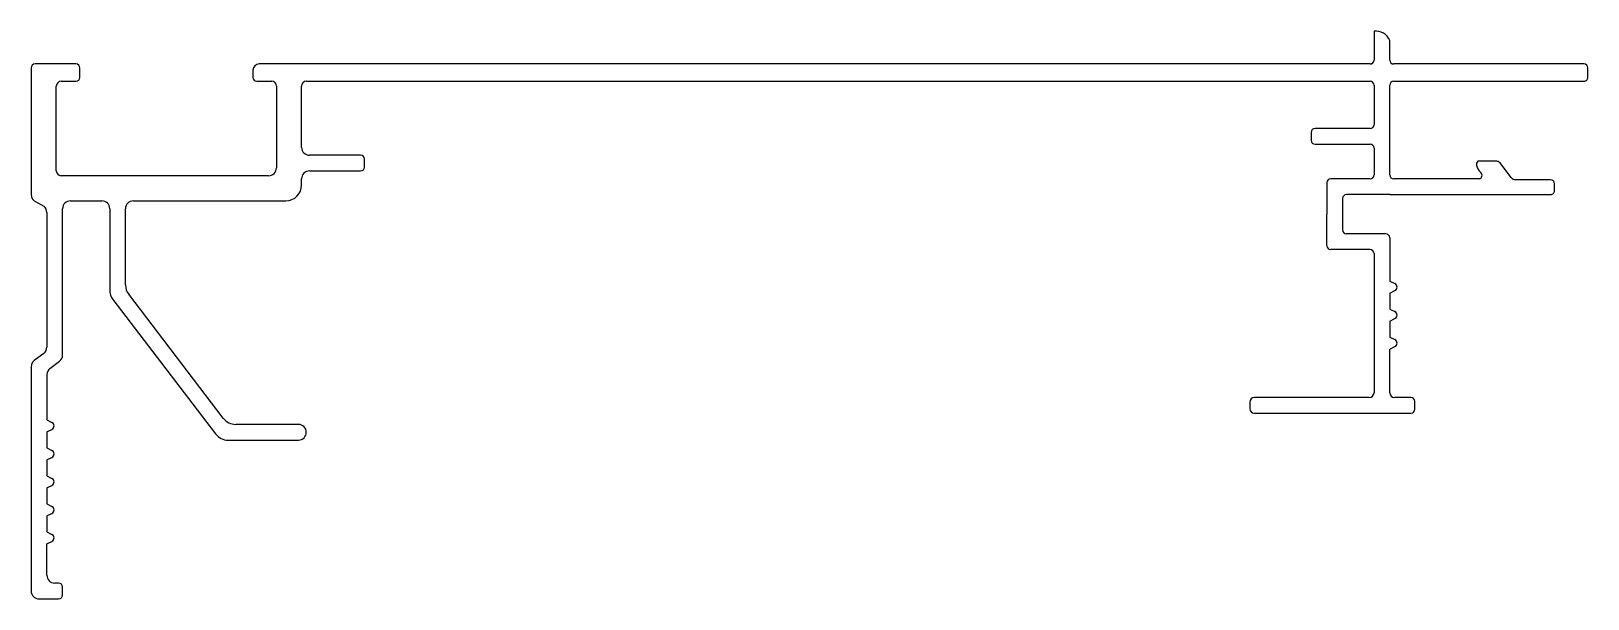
# Model space of a CAD drawing. Extents: x 693.3 to 792.3, y 554 to 590.1.
import ezdxf

# ---------------------------------------------------------------- set-up
doc = ezdxf.new("R2010")
doc.units = 0
doc.layers.get('0').update_dxf_attribs({"linetype": 'CONTINUOUS'})

msp = doc.modelspace()

# ---------------------------------------------------------------- linework, layer by layer
for p, q in [((778.745, 590.12), (778.745, 588.292)), ((779.745, 588.292), (779.745, 589.542)), ((693.345, 587.792), (693.345, 579.741)), ((696.195, 588.042), (693.595, 588.042)), ((696.445, 587.192), (696.445, 587.792)), ((707.445, 587.642), (707.445, 587.192)), ((778.495, 588.042), (707.845, 588.042)), ((792.094, 588.042), (779.995, 588.042)), ((792.344, 587.192), (792.344, 587.792)), ((694.945, 581.242), (694.945, 586.642)), ((695.245, 586.942), (696.195, 586.942)), ((707.695, 586.942), (708.645, 586.942)), ((708.945, 586.642), (708.945, 581.442)), ((710.545, 582.742), (710.545, 586.642)), ((710.845, 586.942), (778.495, 586.942)), ((778.745, 586.692), (778.745, 584.192)), ((779.745, 580.992), (779.745, 586.692)), ((779.995, 586.942), (792.094, 586.942)), ((774.745, 583.692), (774.745, 583.192)), ((778.495, 583.942), (774.995, 583.942)), ((714.295, 582.242), (711.045, 582.242)), ((774.995, 582.942), (778.495, 582.942)), ((778.745, 582.692), (778.745, 580.992)), ((711.045, 581.242), (714.295, 581.242)), ((714.545, 581.492), (714.545, 581.992)), ((785.27, 581.582), (785.342, 581.379)), ((786.559, 581.857), (785.344, 581.857)), ((787.471, 580.822), (786.74, 581.778)), ((708.445, 580.942), (695.245, 580.942)), ((710.545, 580.342), (710.545, 580.742)), ((775.745, 580.492), (775.745, 578.492)), ((778.495, 580.742), (775.995, 580.742)), ((785.446, 580.742), (779.995, 580.742)), ((789.975, 580.684), (787.749, 580.684)), ((790.225, 579.992), (790.225, 580.434)), ((693.543, 579.342), (694.146, 578.994)), ((695.845, 579.342), (697.845, 579.342)), ((699.845, 579.342), (709.545, 579.342)), ((776.745, 579.492), (776.745, 577.492)), ((779.745, 579.742), (776.995, 579.742)), ((779.745, 579.742), (789.975, 579.742)), ((694.345, 578.595), (694.345, 570.046)), ((695.345, 569.549), (695.345, 578.842)), ((698.345, 578.842), (698.345, 573.669)), ((699.345, 574.007), (699.345, 578.842)), ((775.745, 576.492), (775.745, 578.492)), ((779.495, 577.242), (776.995, 577.242)), ((778.495, 576.242), (775.995, 576.242)), ((779.745, 576.992), (779.745, 574.244)), ((778.745, 575.992), (778.745, 567.142)), ((779.745, 574.244), (780.068, 574.082)), ((705.566, 565.525), (699.55, 573.4)), ((779.745, 573.473), (780.068, 573.635)), ((779.745, 573.473), (779.745, 572.464)), ((698.55, 573.062), (705.072, 564.525)), ((779.745, 572.464), (780.068, 572.302)), ((779.745, 571.693), (780.068, 571.855)), ((779.745, 571.693), (779.745, 570.684)), ((779.745, 570.684), (780.068, 570.522)), ((694.146, 569.647), (693.543, 569.192)), ((779.745, 569.913), (780.068, 570.075)), ((779.745, 567.142), (779.745, 569.913)), ((693.345, 568.793), (693.345, 554.542)), ((694.345, 568.295), (694.345, 565.424)), ((694.543, 568.694), (695.146, 569.15)), ((770.838, 566.542), (770.838, 566.142)), ((778.445, 566.842), (771.138, 566.842)), ((781.088, 566.842), (780.045, 566.842)), ((781.338, 566.092), (781.338, 566.592)), ((694.345, 565.424), (694.668, 565.262)), ((771.138, 565.842), (781.088, 565.842)), ((694.345, 564.653), (694.668, 564.815)), ((694.345, 564.653), (694.345, 563.644)), ((710.345, 565.132), (706.361, 565.132)), ((694.345, 563.644), (694.668, 563.482)), ((705.866, 564.132), (710.345, 564.132)), ((694.345, 562.873), (694.668, 563.035)), ((694.345, 562.873), (694.345, 561.864)), ((694.345, 561.864), (694.668, 561.702)), ((694.345, 561.093), (694.668, 561.255)), ((694.345, 561.093), (694.345, 560.084)), ((694.345, 560.084), (694.668, 559.922)), ((694.345, 559.313), (694.668, 559.475)), ((694.345, 559.313), (694.345, 558.304)), ((694.345, 558.304), (694.668, 558.142)), ((694.345, 557.533), (694.668, 557.695)), ((694.345, 555.542), (694.345, 557.533)), ((695.095, 555.042), (694.845, 555.042)), ((695.345, 554.292), (695.345, 554.792)), ((693.845, 554.042), (695.095, 554.042))]:
    msp.add_line(p, q)
for centre, radius, start, end in [((778.88, 589.2), 0.93, 21.57384, 98.35857), ((778.495, 588.292), 0.25, 270.00002, 0.00002), ((779.995, 588.292), 0.25, 180, 269.99997), ((693.595, 587.792), 0.25, 90, 180), ((696.195, 587.792), 0.25, 0, 90), ((696.195, 587.192), 0.25, 270, 0), ((707.845, 587.642), 0.4, 90, 180), ((707.695, 587.192), 0.25, 180, 270), ((792.094, 587.792), 0.25, 0.00044, 89.99997), ((792.094, 587.192), 0.25, 270, 0.00037), ((695.245, 586.642), 0.3, 90, 180), ((708.645, 586.642), 0.3, 0, 90), ((710.845, 586.642), 0.3, 90, 180), ((778.495, 586.692), 0.25, 360, 90), ((779.995, 586.692), 0.25, 90.0005, 180), ((778.495, 584.192), 0.25, 270, 0), ((774.995, 583.692), 0.25, 90, 180), ((774.995, 583.192), 0.25, 180, 270), ((711.045, 582.742), 0.5, 180, 270), ((714.295, 581.992), 0.25, 0, 90), ((778.495, 582.692), 0.25, 360, 90), ((695.245, 581.242), 0.3, 180, 270), ((708.445, 581.442), 0.5, 270, 0), ((711.045, 580.742), 0.5, 90, 180), ((714.295, 581.492), 0.25, 270, 0), ((785.505, 581.666), 0.25, 130.18211, 199.65382), ((786.203, 581.892), 1.002, 210.78031, 228.71051), ((785.372, 580.97), 0.24, 288.03462, 44.87535), ((786.553, 581.596), 0.261, 44.08155, 88.64112), ((709.545, 580.342), 1, 270, 0), ((775.995, 580.492), 0.25, 90, 180), ((778.495, 580.992), 0.25, 270, 0), ((779.995, 580.992), 0.25, 180, 270), ((787.749, 581.034), 0.35, 217.42073, 269.99991), ((789.975, 580.434), 0.25, 0, 89.99991), ((693.845, 579.741), 0.5, 180, 232.91785), ((695.845, 578.842), 0.5, 90, 180), ((697.845, 578.842), 0.5, 0, 90), ((699.845, 578.842), 0.5, 90, 180), ((776.995, 579.492), 0.25, 90, 180), ((789.975, 579.992), 0.25, 269.99999, 0.00001), ((693.845, 578.595), 0.5, 0, 52.91785), ((776.995, 577.492), 0.25, 180, 270), ((779.495, 576.992), 0.25, 0, 90), ((775.995, 576.492), 0.25, 180, 270), ((778.495, 575.992), 0.25, 0, 90), ((699.345, 573.669), 1, 180, 217.3788), ((700.345, 574.007), 1, 180, 217.3788), ((779.957, 573.859), 0.25, 296.56505, 63.43495), ((779.957, 572.079), 0.25, 296.56505, 63.43495), ((779.957, 570.299), 0.25, 296.56505, 63.43495), ((693.845, 570.046), 0.5, 307.08047, 0), ((694.845, 569.549), 0.5, 307.08215, 0), ((693.845, 568.793), 0.5, 127.08047, 180), ((694.845, 568.295), 0.5, 127.08215, 179.99894), ((771.138, 566.542), 0.3, 90, 180), ((778.445, 567.142), 0.3, 270, 0), ((780.045, 567.142), 0.3, 180, 270), ((781.088, 566.592), 0.25, 0, 90), ((706.361, 566.132), 1, 217.3788, 270), ((771.138, 566.142), 0.3, 180, 270), ((781.088, 566.092), 0.25, 270, 0), ((694.557, 565.039), 0.25, 296.56505, 63.43495), ((705.866, 565.132), 1, 217.3788, 270), ((710.345, 564.632), 0.5, 270, 90), ((694.557, 563.259), 0.25, 296.56505, 63.43495), ((694.557, 561.479), 0.25, 296.56505, 63.43495), ((694.557, 559.699), 0.25, 296.56505, 63.43495), ((694.557, 557.919), 0.25, 296.56505, 63.43495), ((694.845, 555.542), 0.5, 180, 270), ((693.845, 554.542), 0.5, 180, 270), ((695.095, 554.792), 0.25, 0, 90), ((695.095, 554.292), 0.25, 270, 0)]:
    msp.add_arc(centre, radius, start, end)

doc.saveas('drawing.dxf')
